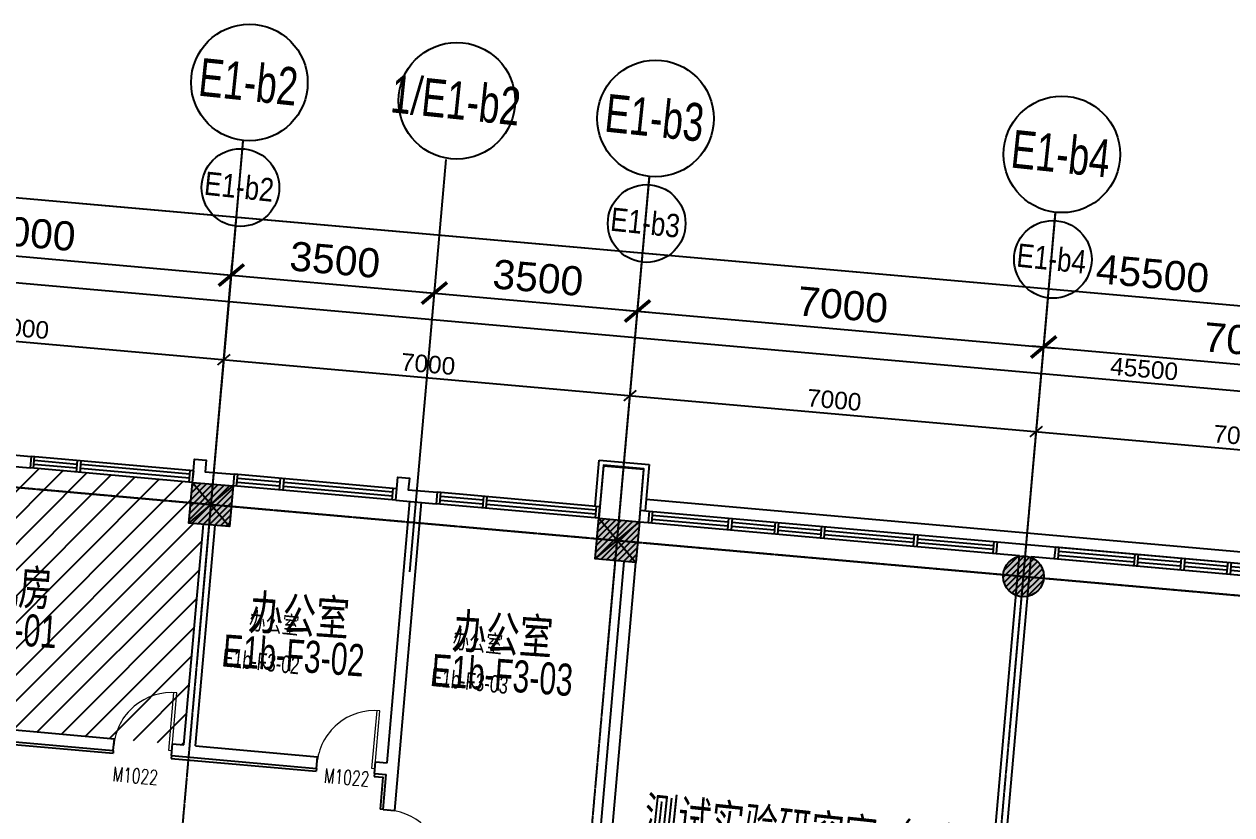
# Model space of a CAD drawing. Header units: millimetres. Extents: x -174040 to 151923, y -227569 to 142020.
# Drawn here: x -108639 to -87908, y 54493 to 68055 of the extents above; entities that cross this region are included whole.
import ezdxf
from ezdxf.enums import TextEntityAlignment as Align

# ---------------------------------------------------------------- set-up
doc = ezdxf.new("R2010")
doc.units = ezdxf.units.MM
doc.header["$LTSCALE"] = 5
doc.linetypes.add('E-RG-1F$0$$0$DOTE', pattern=[2.42, 2, -0.2, 0.02, -0.2])
doc.linetypes.add('XRE2$0$HIDDEN', pattern=[0.375, 0.25, -0.125])
for name, color, linetype in [('00外装饰面', 21, 'Continuous'), ('A—墙体', 7, 'Continuous'), ('A—文字索引', 40, 'Continuous'), ('A—轴线、尺寸', 1, 'Continuous'), ('A—门窗', 135, 'Continuous'), ('E-COLS-F3$0$0S-COLS-HATCH', 8, 'Continuous'), ('E-COLS-F3$0$0S-COLS-HATCH-I', 8, 'Continuous'), ('E-COLS-F3$0$0S-COLS-LINE', 4, 'Continuous'), ('E-RG-2F-300xp$0$E-RG-1F$0$A-DIMS-100', 1, 'Continuous'), ('E1-RI-3F$0$A-SYMB-DOOR', 4, 'Continuous'), ('I—平面—填充01(线状)', 8, 'Continuous'), ('I—平面—文字', 40, 'Continuous'), ('I—平面—文字（放大1：100）', 40, 'XRE2$0$HIDDEN'), ('I—平面—装饰面层线', 192, 'Continuous'), ('I—平面—门', 22, 'Continuous'), ('I—平面—门编号', 22, 'Continuous'), ('轴线100', 1, 'Continuous')]:
    doc.layers.add(name, color=color, linetype=linetype)
for name, color, linetype, lineweight in [('E1-RI-3F$0$A-DOOR', 32, 'Continuous', 5), ('E1-RI-3F$0$A-GLAZ-CWMG', 3, 'Continuous', 5), ('E1-RI-3F$0$A-WALL', 7, 'Continuous', 5)]:
    doc.layers.add(name, color=color, linetype=linetype, lineweight=lineweight)
doc.styles.add('ARIAL', font='arial.ttf')
doc.styles.add('E1-RI-3F$0$ECADI-TXT', font='simplex.shx', dxfattribs={"bigfont": 'hztxt.shx'})
doc.styles.add('XD2008', font='SIMYOU.TTF', dxfattribs={"width": 0.7})
doc.dimstyles.new('200', dxfattribs={"dimscale": 200, "dimtxt": 2.5, "dimasz": 2, "dimexe": 1, "dimexo": 1, "dimgap": 0.8, "dimtad": 1, "dimdec": 0, "dimdsep": 46, "dimtxsty": 'ARIAL', "dimblk1": 'ARCHTICK', "dimblk2": 'ARCHTICK', "dimsah": 1, "dimcen": -0.9, "dimdle": 1, "dimclrd": 256, "dimclre": 256, "dimclrt": 40, "dimaunit": 1, "dimadec": 0, "dimazin": 0, "dimtfac": 0.35, "dimtdec": 0, "dimtix": 1, "dimtmove": 2, "dimatfit": 3, "dimldrblk": 'ARCHTICK', "dimfxl": 0, "dimtvp": 0.8, "dimtolj": 1, "dimtzin": 0, "dimarcsym": 0})
doc.dimstyles.new('副本 100', dxfattribs={"dimscale": 100, "dimtxt": 2.5, "dimasz": 2, "dimexe": 1, "dimexo": 1, "dimgap": 0.8, "dimtad": 1, "dimdec": 0, "dimdsep": 46, "dimtxsty": 'ARIAL', "dimblk1": 'ARCHTICK', "dimblk2": 'ARCHTICK', "dimsah": 1, "dimcen": -0.9, "dimdle": 1, "dimclrd": 256, "dimclre": 256, "dimclrt": 40, "dimaunit": 1, "dimadec": 0, "dimazin": 0, "dimtfac": 0.35, "dimtdec": 0, "dimtix": 1, "dimtmove": 2, "dimatfit": 3, "dimldrblk": 'ARCHTICK', "dimfxl": 0, "dimtvp": 0.8, "dimtolj": 1, "dimtzin": 0, "dimarcsym": 0})
pattern_1 = [(45, (0, 0), (-53.0330086, 53.0330086), [])]

# ---------------------------------------------------------------- blocks, each defined once
blk = doc.blocks.new('_ArchTick')
at = {"color": 0, "linetype": 'ByBlock', "const_width": 0.15}
blk.add_lwpolyline([(-0.5, -0.5), (0.5, 0.5)], dxfattribs=at)
blk = doc.blocks.new('*D172')
at = {"layer": 'A—轴线、尺寸', "linetype": 'ByBlock', "lineweight": -2}
for p, q in [((-112479, 59586), (-112038, 64567)), ((-112255, 64385), (-104884, 63733)), ((-105506, 58970), (-105066, 63950))]:
    blk.add_line(p, q, dxfattribs=at)
at = {"layer": 'Defpoints', "color": 0, "linetype": 'ByBlock'}
for p in [(-105083, 63751), (-112496, 59387), (-105524, 58771)]:
    blk.add_point(p, dxfattribs=at)
at = {"layer": 'A—轴线、尺寸', "linetype": 'ByBlock', "lineweight": -2, "xscale": 400, "yscale": 400, "zscale": 400}
for p, rotation in [((-112056, 64367), 174.9478286028069), ((-105083, 63751), 354.9478286028069)]:
    blk.add_blockref('_ArchTick', p, dxfattribs=dict(at, rotation=rotation))
at = {"layer": 'A—轴线、尺寸', "color": 40, "linetype": 'ByBlock', "insert": (-108533, 64473), "char_height": 500, "attachment_point": 5, "rotation": 354.9478, "style": 'ARIAL'}
blk.add_mtext('\\A1;7000', dxfattribs=at)
blk = doc.blocks.new('*D193')
at = {"layer": 'A—轴线、尺寸', "linetype": 'ByBlock', "lineweight": -2}
for p, q in [((-105506, 58970), (-105066, 63950)), ((-105282, 63769), (-101398, 63425)), ((-101751, 61699), (-101580, 63642))]:
    blk.add_line(p, q, dxfattribs=at)
at = {"layer": 'Defpoints', "color": 0, "linetype": 'ByBlock'}
for p in [(-101597, 63443), (-101769, 61500), (-105524, 58771)]:
    blk.add_point(p, dxfattribs=at)
at = {"layer": 'A—轴线、尺寸', "linetype": 'ByBlock', "lineweight": -2, "xscale": 400, "yscale": 400, "zscale": 400}
for p, rotation in [((-105083, 63751), 174.9478286028069), ((-101597, 63443), 354.9478286028069)]:
    blk.add_blockref('_ArchTick', p, dxfattribs=dict(at, rotation=rotation))
at = {"layer": 'A—轴线、尺寸', "color": 40, "linetype": 'ByBlock', "insert": (-103304, 64011), "char_height": 500, "attachment_point": 5, "rotation": 354.9478, "style": 'ARIAL'}
blk.add_mtext('\\A1;3500', dxfattribs=at)
blk = doc.blocks.new('*D194')
at = {"layer": 'A—轴线、尺寸', "linetype": 'ByBlock', "lineweight": -2}
for p, q in [((-98533, 58354), (-98093, 63334)), ((-98310, 63152), (-90938, 62500)), ((-91560, 57737), (-91120, 62717))]:
    blk.add_line(p, q, dxfattribs=at)
at = {"layer": 'Defpoints', "color": 0, "linetype": 'ByBlock'}
for p in [(-91138, 62518), (-98551, 58154), (-91578, 57538)]:
    blk.add_point(p, dxfattribs=at)
at = {"layer": 'A—轴线、尺寸', "linetype": 'ByBlock', "lineweight": -2, "xscale": 400, "yscale": 400, "zscale": 400}
for p, rotation in [((-98110, 63135), 174.9478286028069), ((-91138, 62518), 354.9478286028069)]:
    blk.add_blockref('_ArchTick', p, dxfattribs=dict(at, rotation=rotation))
at = {"layer": 'A—轴线、尺寸', "color": 40, "linetype": 'ByBlock', "insert": (-94587, 63240), "char_height": 500, "attachment_point": 5, "rotation": 354.9478, "style": 'ARIAL'}
blk.add_mtext('\\A1;7000', dxfattribs=at)
blk = doc.blocks.new('*D195')
at = {"layer": 'A—轴线、尺寸', "linetype": 'ByBlock', "lineweight": -2}
for p, q in [((-91560, 57737), (-91120, 62717)), ((-91337, 62536), (-83966, 61884)), ((-84588, 57121), (-84147, 62101))]:
    blk.add_line(p, q, dxfattribs=at)
at = {"layer": 'Defpoints', "color": 0, "linetype": 'ByBlock'}
for p in [(-84165, 61902), (-91578, 57538), (-84605, 56921)]:
    blk.add_point(p, dxfattribs=at)
at = {"layer": 'A—轴线、尺寸', "linetype": 'ByBlock', "lineweight": -2, "xscale": 400, "yscale": 400, "zscale": 400}
for p, rotation in [((-91138, 62518), 174.9478286028069), ((-84165, 61902), 354.9478286028069)]:
    blk.add_blockref('_ArchTick', p, dxfattribs=dict(at, rotation=rotation))
at = {"layer": 'A—轴线、尺寸', "color": 40, "linetype": 'ByBlock', "insert": (-87615, 62624), "char_height": 500, "attachment_point": 5, "rotation": 354.9478, "style": 'ARIAL'}
blk.add_mtext('\\A1;7000', dxfattribs=at)
blk = doc.blocks.new('*D203')
at = {"layer": 'A—轴线、尺寸', "linetype": 'ByBlock', "lineweight": -2}
for p, q in [((-112521, 59088), (-111949, 65563)), ((-112166, 65381), (-66444, 61339)), ((-67198, 55081), (-66626, 61556))]:
    blk.add_line(p, q, dxfattribs=at)
at = {"layer": 'Defpoints', "color": 0, "linetype": 'ByBlock'}
for p in [(-66643, 61357), (-112539, 58889), (-67216, 54882)]:
    blk.add_point(p, dxfattribs=at)
at = {"layer": 'A—轴线、尺寸', "linetype": 'ByBlock', "lineweight": -2, "xscale": 400, "yscale": 400, "zscale": 400}
for p, rotation in [((-111967, 65363), 174.9478286028069), ((-66643, 61357), 354.9478286028069)]:
    blk.add_blockref('_ArchTick', p, dxfattribs=dict(at, rotation=rotation))
at = {"layer": 'A—轴线、尺寸', "color": 40, "linetype": 'ByBlock', "insert": (-89268, 63774), "char_height": 500, "attachment_point": 5, "rotation": 354.9478, "style": 'ARIAL'}
blk.add_mtext('\\A1;45500', dxfattribs=at)
blk = doc.blocks.new('*D306')
at = {"layer": 'A—轴线、尺寸', "linetype": 'ByBlock', "lineweight": -2}
for p, q in [((-102020, 58662), (-101580, 63642)), ((-101796, 63460), (-97912, 63117)), ((-98265, 61391), (-98093, 63334))]:
    blk.add_line(p, q, dxfattribs=at)
at = {"layer": 'Defpoints', "color": 0, "linetype": 'ByBlock'}
for p in [(-98111, 63135), (-98283, 61192), (-102037, 58463)]:
    blk.add_point(p, dxfattribs=at)
at = {"layer": 'A—轴线、尺寸', "linetype": 'ByBlock', "lineweight": -2, "xscale": 400, "yscale": 400, "zscale": 400}
for p, rotation in [((-101597, 63443), 174.9478286028069), ((-98111, 63135), 354.9478286028069)]:
    blk.add_blockref('_ArchTick', p, dxfattribs=dict(at, rotation=rotation))
at = {"layer": 'A—轴线、尺寸', "color": 40, "linetype": 'ByBlock', "insert": (-99818, 63703), "char_height": 500, "attachment_point": 5, "rotation": 354.9478, "style": 'ARIAL'}
blk.add_mtext('\\A1;3500', dxfattribs=at)
blk = doc.blocks.new('E1-RI-3F$0$SINGLE-FLUSH_VISION_-_0_91')
at = {"layer": 'E1-RI-3F$0$A-DOOR'}
for p, q in [((399, 76), (399, 1075)), ((450, 76), (450, 1076)), ((450, 76), (399, 76))]:
    blk.add_line(p, q, dxfattribs=at)
blk.add_arc((450, 76), 1000, 90, 180, dxfattribs=at)
blk = doc.blocks.new('XRE3')
at = {"layer": 'E-COLS-F3$0$0S-COLS-HATCH'}
for points in [[(11738030, -6149023), (11738728, -6149084), (11738666, -6149782), (11737969, -6149720)], [(11745003, -6149639), (11745701, -6149701), (11745639, -6150398), (11744942, -6150336)]]:
    blk.add_hatch(color=18, dxfattribs=at).paths.add_polyline_path(points)
h = blk.add_hatch(color=18, dxfattribs=at)
edge = h.paths.add_edge_path()
edge.add_arc((11752294, -6150635), 350, 0, 360)
at = {"layer": 'E-COLS-F3$0$0S-COLS-HATCH-I'}
h = blk.add_hatch(dxfattribs=at)
h.set_pattern_fill('ANSI31', color=256, scale=600, style=0)
h.set_pattern_definition(pattern_1)
h.paths.add_polyline_path([(11738030, -6149023), (11738728, -6149084), (11738666, -6149782), (11737969, -6149720)])
h = blk.add_hatch(dxfattribs=at)
h.set_pattern_fill('ANSI31', color=256, scale=600, style=0)
h.set_pattern_definition(pattern_1)
h.paths.add_polyline_path([(11745003, -6149639), (11745701, -6149701), (11745639, -6150398), (11744942, -6150336)])
h = blk.add_hatch(dxfattribs=at)
h.set_pattern_fill('ANSI31', color=256, scale=600, style=0)
h.set_pattern_definition(pattern_1)
edge = h.paths.add_edge_path()
edge.add_arc((11752294, -6150635), 350, 0, 360)
at = {"layer": 'Defpoints'}
for p, q in [((11737969, -6149720), (11738728, -6149084)), ((11738030, -6149023), (11738666, -6149782)), ((11744942, -6150336), (11745701, -6149701)), ((11745003, -6149639), (11745639, -6150398))]:
    blk.add_line(p, q, dxfattribs=at)
at = {"layer": 'E-COLS-F3$0$0S-COLS-LINE', "color": 255}
for points in [[(11738030, -6149023), (11738728, -6149084), (11738666, -6149782), (11737969, -6149720)], [(11745003, -6149639), (11745701, -6149701), (11745639, -6150398), (11744942, -6150336)]]:
    blk.add_lwpolyline(points, close=True, dxfattribs=at)
blk.add_circle((11752294, -6150635), 350, dxfattribs=at)
blk = doc.blocks.new('E1-RI-3F$0$ERWEW')
at = {"layer": 'A—门窗'}
for p, q in [((12241778, -5091274), (12241778, -5091474)), ((12241778, -5091274), (12247778, -5091274)), ((12241838, -5091274), (12241838, -5091474)), ((12241838, -5091341), (12243148, -5091341)), ((12243148, -5091274), (12243148, -5091474)), ((12243208, -5091274), (12243208, -5091474)), ((12243208, -5091341), (12243948, -5091341)), ((12243948, -5091274), (12243948, -5091474)), ((12244008, -5091274), (12244008, -5091474)), ((12244008, -5091341), (12244748, -5091341)), ((12244748, -5091274), (12244748, -5091474)), ((12244808, -5091274), (12244808, -5091474)), ((12244808, -5091341), (12246348, -5091341)), ((12246348, -5091274), (12246348, -5091474)), ((12246408, -5091274), (12246408, -5091474)), ((12246408, -5091341), (12247718, -5091341)), ((12247718, -5091274), (12247718, -5091474)), ((12247778, -5091274), (12247778, -5091474)), ((12241778, -5091474), (12247778, -5091474)), ((12241838, -5091408), (12243148, -5091408)), ((12243208, -5091408), (12243948, -5091408)), ((12244008, -5091408), (12244748, -5091408)), ((12244808, -5091408), (12246348, -5091408)), ((12246408, -5091408), (12247718, -5091408))]:
    blk.add_line(p, q, dxfattribs=at)
blk = doc.blocks.new('E1-RI-3F$0$ECADI-TAG-DOOR')
blk = doc.blocks.new('*D442')
at = {"layer": 'Defpoints', "color": 0, "linetype": 'ByBlock'}
for p in [(-225729, 62820), (-233142, 58457), (-226169, 57840)]:
    blk.add_point(p, dxfattribs=at)
at = {"layer": '轴线100', "linetype": 'ByBlock', "lineweight": -2}
for p, q in [((-233133, 58556), (-232693, 63536)), ((-232801, 63446), (-225629, 62812)), ((-226160, 57940), (-225720, 62920))]:
    blk.add_line(p, q, dxfattribs=at)
at = {"layer": '轴线100', "linetype": 'ByBlock', "lineweight": -2, "xscale": 200, "yscale": 200, "zscale": 200}
for p, rotation in [((-232702, 63437), 174.9478286063447), ((-225729, 62820), 354.9478286063447)]:
    blk.add_blockref('_ArchTick', p, dxfattribs=dict(at, rotation=rotation))
at = {"layer": '轴线100', "color": 40, "linetype": 'ByBlock', "insert": (-229195, 63361), "char_height": 300, "attachment_point": 5, "rotation": 354.9478, "style": 'ARIAL'}
blk.add_mtext('\\A1;7000', dxfattribs=at)
blk = doc.blocks.new('*D463')
at = {"layer": 'Defpoints', "color": 0, "linetype": 'ByBlock'}
for p in [(-218756, 62204), (-226169, 57840), (-219196, 57224)]:
    blk.add_point(p, dxfattribs=at)
at = {"layer": '轴线100', "linetype": 'ByBlock', "lineweight": -2}
for p, q in [((-226160, 57940), (-225720, 62920)), ((-225828, 62829), (-218656, 62195)), ((-219188, 57323), (-218747, 62304))]:
    blk.add_line(p, q, dxfattribs=at)
at = {"layer": '轴线100', "linetype": 'ByBlock', "lineweight": -2, "xscale": 200, "yscale": 200, "zscale": 200}
for p, rotation in [((-225729, 62820), 174.9478286063447), ((-218756, 62204), 354.9478286063447)]:
    blk.add_blockref('_ArchTick', p, dxfattribs=dict(at, rotation=rotation))
at = {"layer": '轴线100', "color": 40, "linetype": 'ByBlock', "insert": (-222222, 62744), "char_height": 300, "attachment_point": 5, "rotation": 354.9478, "style": 'ARIAL'}
blk.add_mtext('\\A1;7000', dxfattribs=at)
blk = doc.blocks.new('*D464')
at = {"layer": 'Defpoints', "color": 0, "linetype": 'ByBlock'}
for p in [(-211784, 61588), (-219197, 57224), (-212224, 56607)]:
    blk.add_point(p, dxfattribs=at)
at = {"layer": '轴线100', "linetype": 'ByBlock', "lineweight": -2}
for p, q in [((-219188, 57323), (-218748, 62304)), ((-218856, 62213), (-211684, 61579)), ((-212215, 56707), (-211775, 61687))]:
    blk.add_line(p, q, dxfattribs=at)
at = {"layer": '轴线100', "linetype": 'ByBlock', "lineweight": -2, "xscale": 200, "yscale": 200, "zscale": 200}
for p, rotation in [((-218757, 62204), 174.9478286063447), ((-211784, 61588), 354.9478286063447)]:
    blk.add_blockref('_ArchTick', p, dxfattribs=dict(at, rotation=rotation))
at = {"layer": '轴线100', "color": 40, "linetype": 'ByBlock', "insert": (-215250, 62128), "char_height": 300, "attachment_point": 5, "rotation": 354.9478, "style": 'ARIAL'}
blk.add_mtext('\\A1;7000', dxfattribs=at)
blk = doc.blocks.new('*D465')
at = {"layer": 'Defpoints', "color": 0, "linetype": 'ByBlock'}
for p in [(-204810, 60971), (-212224, 56607), (-205251, 55991)]:
    blk.add_point(p, dxfattribs=at)
at = {"layer": '轴线100', "linetype": 'ByBlock', "lineweight": -2}
for p, q in [((-212215, 56707), (-211774, 61687)), ((-211883, 61596), (-204711, 60962)), ((-205242, 56091), (-204802, 61071))]:
    blk.add_line(p, q, dxfattribs=at)
at = {"layer": '轴线100', "linetype": 'ByBlock', "lineweight": -2, "xscale": 200, "yscale": 200, "zscale": 200}
for p, rotation in [((-211783, 61588), 174.9478286063447), ((-204810, 60971), 354.9478286063447)]:
    blk.add_blockref('_ArchTick', p, dxfattribs=dict(at, rotation=rotation))
at = {"layer": '轴线100', "color": 40, "linetype": 'ByBlock', "insert": (-208276, 61512), "char_height": 300, "attachment_point": 5, "rotation": 354.9478, "style": 'ARIAL'}
blk.add_mtext('\\A1;7000', dxfattribs=at)
blk = doc.blocks.new('*D474')
at = {"layer": 'Defpoints', "color": 0, "linetype": 'ByBlock'}
for p in [(-187289, 60426), (-233185, 57958), (-187861, 53952)]:
    blk.add_point(p, dxfattribs=at)
at = {"layer": '轴线100', "linetype": 'ByBlock', "lineweight": -2}
for p, q in [((-233176, 58058), (-232603, 64532)), ((-232712, 64442), (-187189, 60417)), ((-187853, 54051), (-187280, 60526))]:
    blk.add_line(p, q, dxfattribs=at)
at = {"layer": '轴线100', "linetype": 'ByBlock', "lineweight": -2, "xscale": 200, "yscale": 200, "zscale": 200}
for p, rotation in [((-232612, 64433), 174.9478286063447), ((-187289, 60426), 354.9478286063447)]:
    blk.add_blockref('_ArchTick', p, dxfattribs=dict(at, rotation=rotation))
at = {"layer": '轴线100', "color": 40, "linetype": 'ByBlock', "insert": (-209930, 62662), "char_height": 300, "attachment_point": 5, "rotation": 354.9478, "style": 'ARIAL'}
blk.add_mtext('\\A1;45500', dxfattribs=at)
blk = doc.blocks.new('A$C1C9D1350')
at = {"layer": '轴线100', "linetype": 'E-RG-1F$0$$0$DOTE'}
for p, q in [((-227268.7, 45395), (-225525.6, 65111.4)), ((-220295.9, 44778.6), (-218552.8, 64495)), ((-213323.1, 44162.2), (-211580, 63878.5)), ((-239010.8, 61491.6), (-181729.9, 56427.6))]:
    blk.add_line(p, q, dxfattribs=at)
at = {"layer": '轴线100', "linetype": 'ByBlock'}
for p, q in [((-225771.6, 62328.6), (-225525.6, 65111.4)), ((-218798.8, 61712.2), (-218552.8, 64495)), ((-211826, 61095.7), (-211580, 63878.5))]:
    blk.add_line(p, q, dxfattribs=at)
for centre in [(-225443.4, 65773), (-218470.6, 65156.6), (-211497.8, 64540.1)]:
    blk.add_circle(centre, 666.7, dxfattribs=at)
at = {"layer": '轴线100', "color": 40, "style": 'ARIAL', "width": 0.8}
for s, p in [('E1-b2', (-225465.8, 65788.3)), ('E1-b3', (-218493, 65171.9)), ('E1-b4', (-211520.2, 64555.4))]:
    blk.add_text(s, height=400, rotation=354, dxfattribs=at).set_placement(p, align=Align.MIDDLE_CENTER)
at = {"layer": '轴线100', "linetype": 'ByBlock'}
for base, p1, p2, picture, middle in [((-187289, 60426), (-233184.6, 57958.5), (-187861.4, 53951.6), '*D474', (-209930.1, 62661.7)), ((-225728.9, 62820.4), (-233141.9, 58456.7), (-226169.1, 57840.2), '*D442', (-229194.7, 63360.9)), ((-218756, 62204), (-226169.1, 57840.2), (-219196.3, 57223.8), '*D463', (-222221.9, 62744.5)), ((-211783.9, 61587.6), (-219197, 57223.8), (-212224.2, 56607.4), '*D464', (-215249.8, 62128.1)), ((-204810.4, 60971.1), (-212223.5, 56607.4), (-205250.7, 55990.9), '*D465', (-208276.3, 61511.6))]:
    dim = blk.add_linear_dim(base=base, p1=p1, p2=p2, angle=174.94783, dimstyle='副本 100', override={"dimtxt": 3}, dxfattribs=at)
    dim.commit()
    dim.dimension.update_dxf_attribs({"geometry": picture, "text_midpoint": middle})

msp = doc.modelspace()

# ---------------------------------------------------------------- hatches: boundary and pattern name
at = {"layer": 'I—平面—填充01(线状)'}
h = msp.add_hatch(dxfattribs=at)
h.set_pattern_fill('ANSI31', color=256, scale=100, style=0)
h.set_pattern_definition([(45, (-11843778.7, 6209218.7), (-224.506403, 224.506403), [])])
edge = h.paths.add_edge_path()
edge.add_line((-112023.8, 60750.8), (-112085.4, 60053.6))
edge.add_line((-112085.4, 60053.6), (-112583.3, 60097.6))
edge.add_line((-112583.3, 60097.6), (-112917.9, 56312.4))
edge.add_line((-112917.9, 56312.4), (-105895.5, 55691.5))
edge.add_line((-105895.5, 55691.5), (-105560.8, 59476.8))
edge.add_line((-105560.8, 59476.8), (-105809.9, 59498.8))
edge.add_line((-105809.9, 59498.8), (-105746.8, 60195.9))
edge.add_line((-105746.8, 60195.9), (-112023.8, 60750.9))

# ---------------------------------------------------------------- linework, layer by layer
at = {"layer": '00外装饰面', "linetype": 'ByBlock', "ltscale": 5}
for p, q in [((-98838.2, 59785.9), (-98769.1, 60577.6)), ((-98769.1, 60577.6), (-97910.7, 60502.7)), ((-97910.7, 60502.7), (-97980.8, 59710.2)), ((-97963.2, 59909.4), (-70848.9, 57512.3))]:
    msp.add_line(p, q, dxfattribs=at)
at = {"layer": 'A—墙体'}
for p, q in [((-109234.2, 60504.2), (-108536.9, 60442.6)), ((-102408.3, 55383.2), (-102016.8, 59872.7)), ((-102278.6, 54569), (-101817.5, 59855.6)), ((-102261.4, 59887.8), (-101564.1, 59826.2)), ((-98060.8, 59717.2), (-97911.1, 59704)), ((-98078, 59518), (-97928.7, 59504.8)), ((-105895.5, 55691.5), (-105560.8, 59476.8)), ((-105696.2, 55673.9), (-105361.6, 59459.2)), ((-91934.4, 59175.6), (-70866.6, 57313.1)), ((-92480.4, 48457.1), (-91553.6, 58941.2)), ((-92281.2, 48439.4), (-91354.4, 58923.6)), ((-91952, 58976.4), (-91553.6, 58941.2)), ((-91354.4, 58923.6), (-70884, 57113.8)), ((-98345.8, 58838.9), (-98849.8, 53060.9)), ((-98146.6, 58821.5), (-98650.5, 53043.2)), ((-110303.3, 56081.2), (-107091, 55797.3)), ((-110320.9, 55882), (-107108.4, 55598)), ((-107108.4, 55598), (-107091, 55797.3)), ((-106112.3, 55509.9), (-106094.9, 55709.2)), ((-106094.7, 55709.1), (-105895.5, 55691.5)), ((-105696.2, 55673.9), (-103603.6, 55488.9)), ((-106112.3, 55509.9), (-103621, 55289.7)), ((-103621, 55289.7), (-103603.6, 55488.9)), ((-102624.9, 55201.6), (-102607.5, 55400.9)), ((-102607.5, 55400.9), (-102408.3, 55383.2)), ((-102624.9, 55201.6), (-102425.7, 55184)), ((-102477.8, 54586.4), (-102425.7, 55184)), ((-102477.8, 54586.4), (-102278.6, 54569))]:
    msp.add_line(p, q, dxfattribs=at)
for points in [[(-109234.2, 60504.2), (-109198.9, 60902.7), (-108999.7, 60885.1), (-109017.3, 60685.8), (-108519.3, 60641.8), (-108536.9, 60442.6)], [(-105748.2, 60196.1), (-105713, 60594.5), (-105513.8, 60576.9), (-105531.4, 60377.7), (-105032.9, 60333.6), (-105050.5, 60134.4)], [(-98078.7, 59518), (-97999.4, 60414.5), (-98696.7, 60476.2), (-98776, 59579.7)], [(-98076.5, 59534), (-97999.3, 60430.6), (-98696.8, 60490.7), (-98774, 59594)], [(-102261.4, 59887.8), (-102226.1, 60286.2), (-102026.9, 60268.6), (-102044.5, 60069.4), (-101546.5, 60025.4), (-101564.1, 59826.2)]]:
    msp.add_lwpolyline(points, dxfattribs=at)
at = {"layer": 'A—轴线、尺寸', "linetype": 'E-RG-1F$0$$0$DOTE'}
for p, q in [((-106751.3, 44874.9), (-104880, 66041.9)), ((-99778.5, 44258.4), (-97907.2, 65425.5)), ((-92805.7, 43642), (-90934.4, 64809.1)), ((-115430.8, 60700.7), (-60738.7, 55865.6))]:
    msp.add_line(p, q, dxfattribs=at)
at = {"layer": 'A—轴线、尺寸', "linetype": 'ByBlock'}
for p, q in [((-105254.3, 61808.4), (-104880, 66041.9)), ((-101767.9, 61500.2), (-101393.6, 65733.7)), ((-98281.5, 61192), (-97907.2, 65425.5)), ((-107701.4, 64986.3), (-80762.5, 62604.7)), ((-91308.7, 60575.6), (-90934.4, 64809.1))]:
    msp.add_line(p, q, dxfattribs=at)
for centre in [(-104772.9, 67054.7), (-101211.7, 66741.3), (-97800.1, 66438.2), (-90827.3, 65821.8)]:
    msp.add_circle(centre, 1000, dxfattribs=at)
at = {"layer": 'A—门窗'}
for p, q in [((-105730.6, 60395.3), (-108519.3, 60641.8)), ((-108476.6, 60437.3), (-108459, 60636.6)), ((-107727.7, 60504.9), (-108464.8, 60570.1)), ((-107739.5, 60372.1), (-107721.8, 60571.4)), ((-107679.7, 60366.8), (-107662.1, 60566.2)), ((-105748.2, 60196.1), (-108536.9, 60442.6)), ((-107733.6, 60438.5), (-108470.7, 60503.7)), ((-105800.7, 60267.6), (-107673.8, 60433.2)), ((-105794.8, 60334), (-107668, 60499.6)), ((-105806.5, 60201.2), (-105788.9, 60400.6)), ((-105746.8, 60195.9), (-105729.1, 60395.3)), ((-102243.8, 60087), (-105033.9, 60333.7)), ((-104991.2, 60129.1), (-104973.6, 60328.5)), ((-102261.4, 59887.8), (-105051.5, 60134.5)), ((-104248.2, 60130.4), (-104985.3, 60195.5)), ((-104242.3, 60196.8), (-104979.4, 60261.9)), ((-104254.1, 60064), (-104236.4, 60263.3)), ((-104194.3, 60058.7), (-104176.7, 60258)), ((-102315.3, 59959.5), (-104188.4, 60125.1)), ((-102309.4, 60025.9), (-104182.6, 60191.5)), ((-102321.1, 59893.1), (-102303.5, 60092.4)), ((-102261.4, 59887.8), (-102243.7, 60087.1)), ((-98757.8, 59778.8), (-101546.5, 60025.4)), ((-101503.7, 59820.8), (-101486.1, 60020.2)), ((-100754.8, 59888.5), (-101492, 59953.6)), ((-100766.6, 59755.6), (-100749, 59955)), ((-100706.8, 59750.4), (-100689.2, 59949.7)), ((-98775.4, 59579.6), (-101564.1, 59826.2)), ((-100760.7, 59822.1), (-101497.8, 59887.2)), ((-98827.8, 59651.2), (-100701, 59816.8)), ((-98821.9, 59717.6), (-100695.1, 59883.2)), ((-98833.7, 59584.8), (-98816, 59784.1)), ((-98773.9, 59579.5), (-98756.3, 59778.8))]:
    msp.add_line(p, q, dxfattribs=at)
at = {"layer": 'E-RG-2F-300xp$0$E-RG-1F$0$A-DIMS-100', "ltscale": 3}
for p, q in [((-105254.3, 61808.4), (-104878.4, 66060.3)), ((-98281.5, 61192), (-97905.6, 65443.8)), ((-91308.7, 60575.6), (-90932.8, 64827.4))]:
    msp.add_line(p, q, dxfattribs=at)
at = {"layer": 'E1-RI-3F$0$A-GLAZ-CWMG'}
for p, q in [((-108525.1, 60575.4), (-108525.2, 60575.4)), ((-108531, 60509), (-108531, 60509)), ((-105044.6, 60200.8), (-105045.6, 60200.9)), ((-105038.7, 60267.2), (-105039.8, 60267.3)), ((-101552.3, 59959), (-101552.4, 59959)), ((-101558.2, 59892.6), (-101558.2, 59892.6)), ((-98763.7, 59712.4), (-98764.2, 59712.5)), ((-98769.6, 59646), (-98770.1, 59646.1))]:
    msp.add_line(p, q, dxfattribs=at)
at = {"layer": 'E1-RI-3F$0$A-WALL'}
msp.add_line((-102261.4, 59887.8), (-101564.1, 59826.2), dxfattribs=at)
at = {"layer": 'I—平面—装饰面层线'}
for p, q in [((-107108.4, 55598), (-107112.8, 55548.2)), ((-106112.3, 55509.9), (-106116.7, 55460.1)), ((-103621, 55289.7), (-103625.4, 55239.9)), ((-102624.9, 55201.6), (-102629.3, 55151.8)), ((-102477.8, 54586.4), (-102527.6, 54590.7))]:
    msp.add_line(p, q, dxfattribs=at)
for points in [[(-110325.3, 55832.2), (-107112.8, 55548.2)], [(-106116.7, 55460.1), (-103625.4, 55239.9)], [(-102629.3, 55151.8), (-102479.8, 55138.6), (-102527.6, 54590.7)]]:
    msp.add_lwpolyline(points, dxfattribs=at)

# ---------------------------------------------------------------- block references
at = {"layer": 'A—门窗'}
msp.add_blockref('XRE3', (-11843778.7, 6209218.7), dxfattribs=at)
at = {"layer": 'E1-RI-3F$0$A-GLAZ-CWMG', "rotation": 354.9478286031769}
for p in [(-11843776.5, 6209243.6), (-11836803.7, 6208627.2)]:
    msp.add_blockref('E1-RI-3F$0$ERWEW', p, dxfattribs=at)
at = {"layer": 'I—平面—门'}
for p, rotation in [((-106560.1, 55554.7), 355.0155997263577), ((-103072.7, 55246.4), 355.0155997263577), ((-102501.9, 54036.4), 265.0155997263586)]:
    msp.add_blockref('E1-RI-3F$0$SINGLE-FLUSH_VISION_-_0_91', p, dxfattribs=dict(at, rotation=rotation))
at = {"layer": 'I—平面—门编号'}
ref = msp.add_blockref('E1-RI-3F$0$ECADI-TAG-DOOR', (-106182.1, 54262.4), dxfattribs=dict(at, xscale=100.0000000022703, yscale=100.0000000022703, zscale=100.0000000022703, rotation=355.3264569251837))
ref.add_attrib('门窗主编号1', 'M1022', dxfattribs={"layer": 'E1-RI-3F$0$A-SYMB-DOOR', "height": 250, "rotation": 355.32646, "style": 'E1-RI-3F$0$ECADI-TXT', "width": 0.7}).set_placement((-106351.9, 55007.1), align=Align.RIGHT)
ref = msp.add_blockref('E1-RI-3F$0$ECADI-TAG-DOOR', (-102554, 54235.2), dxfattribs=dict(at, xscale=100.0000000022703, yscale=100.0000000022703, zscale=100.0000000022703, rotation=355.3264569251837))
ref.add_attrib('门窗主编号1', 'M1022', dxfattribs={"layer": 'E1-RI-3F$0$A-SYMB-DOOR', "height": 250, "rotation": 355.32646, "style": 'E1-RI-3F$0$ECADI-TXT', "width": 0.7}).set_placement((-102723.9, 54980), align=Align.RIGHT)
at = {"layer": '轴线100'}
msp.add_blockref('A$C1C9D1350', (120517.4, -520.6), dxfattribs=at)

# ---------------------------------------------------------------- texts
at = {"layer": 'A—文字索引', "style": 'ARIAL', "width": 0.7}
for s, p in [('E1-b2', (-104789.6, 67066.2)), ('1/E1-b2', (-101228.5, 66752.8)), ('E1-b3', (-97816.8, 66449.7)), ('E1-b4', (-90844, 65833.3))]:
    msp.add_text(s, height=650, rotation=354, dxfattribs=at).set_placement(p, align=Align.MIDDLE_CENTER)
at = {"layer": 'I—平面—文字', "linetype": 'ByBlock', "style": 'XD2008', "width": 0.7}
for s, height, rotation, p in [('空调机房', 600, 356.07751, (-110462.5, 58225.3, 0)), ('办公室', 600, 356.07751, (-104792.8, 57677.6, 0)), ('E1b-F3-01', 550, 355.80807, (-110519.8, 57527.6)), ('办公室', 600, 356.07751, (-101298.1, 57355.3, 0)), ('E1b-F3-02', 550, 355.80807, (-105247.7, 57041.5)), ('E1b-F3-03', 550, 355.80807, (-101666.8, 56705.3)), ('测试实验研究室（干）', 600, 353.94417, (-98021.6, 54218.9, 0))]:
    msp.add_text(s, height=height, rotation=rotation, dxfattribs=at).set_placement(p)
at = {"layer": 'I—平面—文字（放大1：100）', "linetype": 'ByBlock', "style": 'XD2008', "width": 0.7}
for s, p in [('办公室', (-104792.8, 57677.6, 0)), ('办公室', (-101298.1, 57355.3, 0)), ('E1b-F3-02', (-105247.7, 57041.5)), ('E1b-F3-03', (-101666.8, 56705.3))]:
    msp.add_text(s, height=300, rotation=353.94417, dxfattribs=at).set_placement(p)

# ---------------------------------------------------------------- dimensions: what is measured, and where the dimension line sits
at = {"layer": 'A—轴线、尺寸', "linetype": 'ByBlock'}
for base, p1, p2, picture, middle in [((-66643.4, 61356.5), (-112539, 58889), (-67215.8, 54882.1), '*D203', (-89268.4, 63773.6)), ((-105083.3, 63751), (-112496.4, 59387.2), (-105523.5, 58770.8), '*D172', (-108533.1, 64472.8)), ((-101597.2, 63442.8), (-105523.5, 58770.8), (-101768.9, 61500.3), '*D193', (-103303.6, 64010.7)), ((-98111.1, 63134.6), (-102037.5, 58462.6), (-98282.8, 61192.1), '*D306', (-99817.5, 63702.5)), ((-91137.7, 62518.1), (-98550.7, 58154.3), (-91577.9, 57537.9), '*D194', (-94587.5, 63240)), ((-84164.8, 61901.6), (-91577.9, 57537.9), (-84605.1, 56921.4), '*D195', (-87614.7, 62623.5))]:
    dim = msp.add_linear_dim(base=base, p1=p1, p2=p2, angle=174.94783, dimstyle='200', dxfattribs=at)
    dim.commit()
    dim.dimension.update_dxf_attribs({"geometry": picture, "text_midpoint": middle})

doc.saveas('drawing.dxf')
